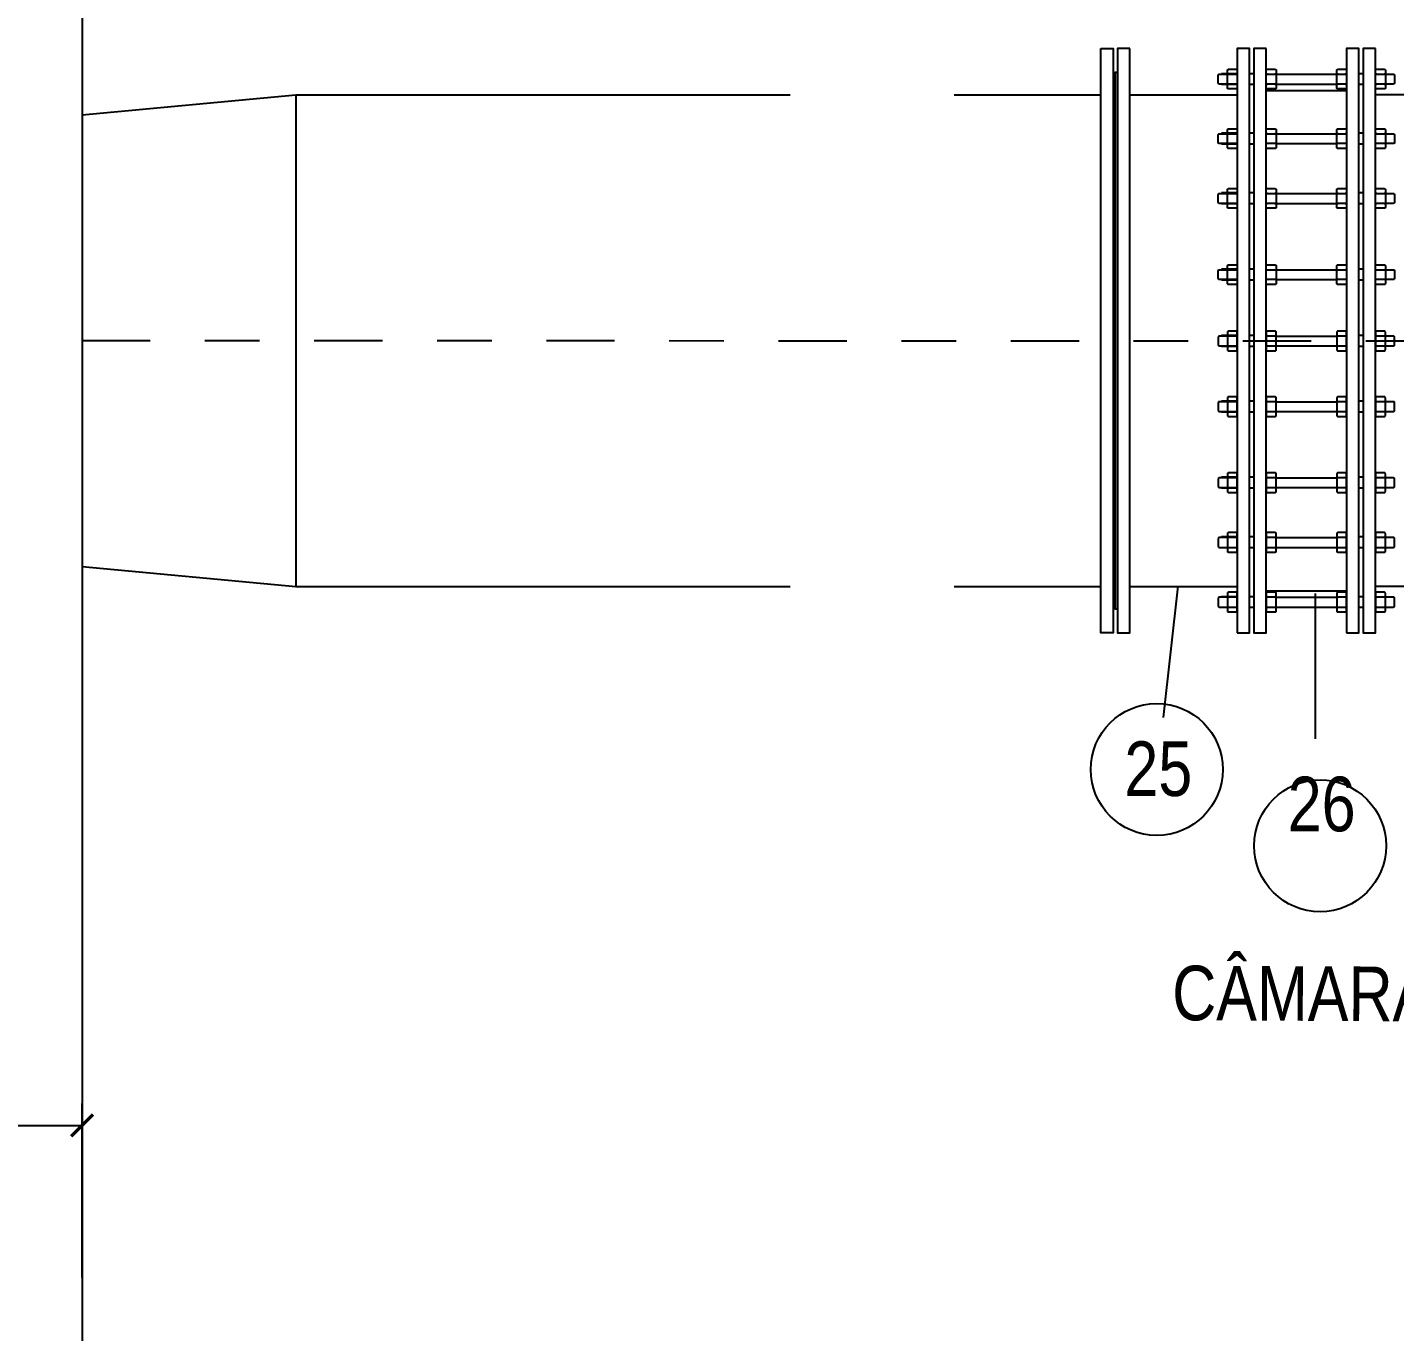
# Model space of a CAD drawing. Header units: feet. Extents: x 0 to 285190, y 0 to 9111369.
# Drawn here: x 285167.565 to 285170.068, y 9111344.923 to 9111347.311 of the extents above; entities that cross this region are included whole.
import ezdxf
from ezdxf import colors
from ezdxf.entities.mleader import LeaderData, LeaderLine
from ezdxf.enums import TextEntityAlignment as Align
from ezdxf.math import Vec2, Vec3

# ---------------------------------------------------------------- set-up
doc = ezdxf.new("R2010")
doc.units = ezdxf.units.FT
doc.header["$MEASUREMENT"] = 0
doc.linetypes.add('DASHDOT', pattern=[1, 0.5, -0.25, 0, -0.25])
doc.layers.get('0').update_dxf_attribs({"linetype": 'CONTINUOUS'})
doc.layers.get('DEFPOINTS').update_dxf_attribs({"linetype": 'CONTINUOUS'})
for name, color, linetype in [('H-SA-DIM', 1, 'CONTINUOUS'), ('H-SA-EIXOS', 1, 'DASHDOT'), ('H-SA-ESTRUTURA (CORTE)', 5, 'CONTINUOUS'), ('H-SA-TEXTO', 2, 'CONTINUOUS'), ('INDIC', 2, 'CONTINUOUS'), ('Top View-Ferro Fundido - JGS - K7(Esgoto)', 7, 'CONTINUOUS')]:
    doc.layers.add(name, color=color, linetype=linetype)
doc.styles.add('EGC_Arial_2.0mm', font='arial.ttf', dxfattribs={"width": 0.8, "height": 2})
doc.styles.get("Standard").update_dxf_attribs({"font": 'arial.ttf'})
doc.dimstyles.new('Copy of EGC_2.0mm', dxfattribs={"dimtxt": 0.1, "dimasz": 0.04, "dimexe": 0.04, "dimexo": 0.04, "dimgap": 0.04, "dimtad": 1, "dimzin": 1, "dimdsep": 46, "dimtxsty": 'Standard', "dimblk": 'ARCHTICK', "dimcen": 0, "dimclrd": 1, "dimclre": 1, "dimclrt": 2, "dimazin": 0, "dimtfac": 1, "dimtix": 1, "dimtmove": 1, "dimatfit": 3, "dimldrblk": 'NONE', "dimfxl": 0.002, "dimtolj": 1, "dimtzin": 0, "dimlwd": -1, "dimarcsym": 0})

# ---------------------------------------------------------------- blocks, each defined once
blk = doc.blocks.new('_ArchTick')
at = {"color": 0, "linetype": 'ByBlock', "const_width": 0.15}
blk.add_lwpolyline([(-0.5, -0.5), (0.5, 0.5)], dxfattribs=at)
blk = doc.blocks.new('*D1274')
at = {"layer": 'DEFPOINTS', "color": 0, "transparency": 16777216}
for p in [(285167.6651, 9111345.3005), (285166.9614, 9111345.0871, 479.4766), (285167.6651, 9111344.9823, 479.4766)]:
    blk.add_point(p, dxfattribs=at)
at = {"layer": 'H-SA-DIM', "color": 1, "lineweight": -2, "transparency": 16777216}
for p, q in [((285166.9614, 9111345.1271), (285166.9614, 9111345.3405)), ((285167.6651, 9111345.0223), (285167.6651, 9111345.3405))]:
    blk.add_line(p, q, dxfattribs=at)
at = {"layer": 'H-SA-DIM', "color": 1, "transparency": 16777216}
blk.add_line((285166.9614, 9111345.3005), (285167.6651, 9111345.3005), dxfattribs=at)
at = {"layer": 'H-SA-DIM', "color": 1, "transparency": 16777216, "xscale": 0.04, "yscale": 0.04, "zscale": 0.04, "rotation": 180}
blk.add_blockref('_ArchTick', (285166.9614, 9111345.3005), dxfattribs=at)
at = {"layer": 'H-SA-DIM', "color": 1, "transparency": 16777216, "xscale": 0.04, "yscale": 0.04, "zscale": 0.04}
blk.add_blockref('_ArchTick', (285167.6651, 9111345.3005), dxfattribs=at)
at = {"layer": 'H-SA-DIM', "color": 2, "transparency": 16777216, "insert": (285167.3132, 9111345.3916), "char_height": 0.1, "attachment_point": 5}
blk.add_mtext('\\A1;0.70', dxfattribs=at)
blk = doc.blocks.new('_None')

msp = doc.modelspace()

# ---------------------------------------------------------------- linework, layer by layer
at = {"layer": 'H-SA-EIXOS', "ltscale": 0.25, "elevation": 479.4766}
msp.add_lwpolyline([(285167.6651, 9111346.737), (285171.8215, 9111346.7369)], dxfattribs=at)
at = {"layer": 'H-SA-ESTRUTURA (CORTE)', "elevation": 479.4766}
msp.add_lwpolyline([(285157.6916, 9111354.4871), (285167.6651, 9111354.4871), (285167.6651, 9111344.3871), (285157.6916, 9111344.3871), (285157.6916, 9111354.4871)], dxfattribs=at)
at = {"layer": 'INDIC', "color": 1, "linetype": 'Continuous'}
for p, q in [((285169.6447, 9111346.0471, 479.4766), (285169.6717, 9111346.2877, 479.4766)), ((285169.9229, 9111346.0079, 479.4766), (285169.9233, 9111346.2741, 479.4766))]:
    msp.add_line(p, q, dxfattribs=at)
for centre in [(285169.6324, 9111345.9521, 479.4766), (285169.9314, 9111345.8124, 479.4766)]:
    msp.add_circle(centre, 0.1207, dxfattribs=at)
at = {"layer": 'Top View-Ferro Fundido - JGS - K7(Esgoto)', "color": 1, "linetype": 'ByBlock', "lineweight": -2}
for p, q in [((285169.2614, 9111347.1871, 479.4766), (285169.5299, 9111347.1871, 479.4766)), ((285169.5829, 9111347.1871, 479.4766), (285169.7799, 9111347.1871, 479.4766)), ((285170.2299, 9111347.1871, 479.4766), (285170.0329, 9111347.1871, 479.4766)), ((285169.7799, 9111347.1166, 479.4766), (285169.7509, 9111347.1166, 479.4766)), ((285169.7637, 9111347.1156, 479.4766), (285169.7781, 9111347.1156, 479.4766)), ((285169.8104, 9111347.1166, 479.4766), (285169.8024, 9111347.1166, 479.4766)), ((285169.8347, 9111347.1156, 479.4766), (285169.8491, 9111347.1156, 479.4766)), ((285169.8509, 9111347.1156, 479.4766), (285169.9619, 9111347.1156, 479.4766)), ((285169.9637, 9111347.1156, 479.4766), (285169.9781, 9111347.1156, 479.4766)), ((285170.0104, 9111347.1166, 479.4766), (285170.0024, 9111347.1166, 479.4766)), ((285170.0347, 9111347.1156, 479.4766), (285170.0491, 9111347.1156, 479.4766)), ((285169.7799, 9111347.0966, 479.4766), (285169.7509, 9111347.0966, 479.4766)), ((285169.7781, 9111347.0976, 479.4766), (285169.7637, 9111347.0976, 479.4766)), ((285169.8104, 9111347.0966, 479.4766), (285169.8024, 9111347.0966, 479.4766)), ((285169.8491, 9111347.0976, 479.4766), (285169.8347, 9111347.0976, 479.4766)), ((285169.8509, 9111347.0976, 479.4766), (285169.9619, 9111347.0976, 479.4766)), ((285169.9781, 9111347.0976, 479.4766), (285169.9637, 9111347.0976, 479.4766)), ((285170.0104, 9111347.0966, 479.4766), (285170.0024, 9111347.0966, 479.4766)), ((285170.0491, 9111347.0976, 479.4766), (285170.0347, 9111347.0976, 479.4766)), ((285169.7799, 9111347.0073, 479.4766), (285169.7509, 9111347.0073, 479.4766)), ((285169.8104, 9111347.0073, 479.4766), (285169.8024, 9111347.0073, 479.4766)), ((285170.0104, 9111347.0073, 479.4766), (285170.0024, 9111347.0073, 479.4766)), ((285169.7799, 9111346.9873, 479.4766), (285169.7509, 9111346.9873, 479.4766)), ((285169.7637, 9111347.0063, 479.4766), (285169.7781, 9111347.0063, 479.4766)), ((285169.7781, 9111346.9883, 479.4766), (285169.7637, 9111346.9883, 479.4766)), ((285169.8104, 9111346.9873, 479.4766), (285169.8024, 9111346.9873, 479.4766)), ((285169.8347, 9111347.0063, 479.4766), (285169.8491, 9111347.0063, 479.4766)), ((285169.8491, 9111346.9883, 479.4766), (285169.8347, 9111346.9883, 479.4766)), ((285169.8509, 9111347.0063, 479.4766), (285169.9619, 9111347.0063, 479.4766)), ((285169.8509, 9111346.9883, 479.4766), (285169.9619, 9111346.9883, 479.4766)), ((285169.9637, 9111347.0063, 479.4766), (285169.9781, 9111347.0063, 479.4766)), ((285169.9781, 9111346.9883, 479.4766), (285169.9637, 9111346.9883, 479.4766)), ((285170.0104, 9111346.9873, 479.4766), (285170.0024, 9111346.9873, 479.4766)), ((285170.0347, 9111347.0063, 479.4766), (285170.0491, 9111347.0063, 479.4766)), ((285170.0491, 9111346.9883, 479.4766), (285170.0347, 9111346.9883, 479.4766)), ((285169.7799, 9111346.8679, 479.4766), (285169.7509, 9111346.8679, 479.4766)), ((285169.7637, 9111346.8669, 479.4766), (285169.7781, 9111346.8669, 479.4766)), ((285169.8104, 9111346.8679, 479.4766), (285169.8024, 9111346.8679, 479.4766)), ((285169.8347, 9111346.8669, 479.4766), (285169.8491, 9111346.8669, 479.4766)), ((285169.8509, 9111346.8669, 479.4766), (285169.9619, 9111346.8669, 479.4766)), ((285169.9637, 9111346.8669, 479.4766), (285169.9781, 9111346.8669, 479.4766)), ((285170.0104, 9111346.8679, 479.4766), (285170.0024, 9111346.8679, 479.4766)), ((285170.0347, 9111346.8669, 479.4766), (285170.0491, 9111346.8669, 479.4766)), ((285169.7799, 9111346.8479, 479.4766), (285169.7509, 9111346.8479, 479.4766)), ((285169.7781, 9111346.8489, 479.4766), (285169.7637, 9111346.8489, 479.4766)), ((285169.8104, 9111346.8479, 479.4766), (285169.8024, 9111346.8479, 479.4766)), ((285169.8491, 9111346.8489, 479.4766), (285169.8347, 9111346.8489, 479.4766)), ((285169.8509, 9111346.8489, 479.4766), (285169.9619, 9111346.8489, 479.4766)), ((285169.9781, 9111346.8489, 479.4766), (285169.9637, 9111346.8489, 479.4766)), ((285170.0104, 9111346.8479, 479.4766), (285170.0024, 9111346.8479, 479.4766)), ((285170.0491, 9111346.8489, 479.4766), (285170.0347, 9111346.8489, 479.4766)), ((285169.7799, 9111346.7463, 479.4766), (285169.7509, 9111346.7463, 479.4766)), ((285169.7781, 9111346.7453, 479.4766), (285169.7637, 9111346.7453, 479.4766)), ((285169.8104, 9111346.7463, 479.4766), (285169.8024, 9111346.7463, 479.4766)), ((285169.8491, 9111346.7453, 479.4766), (285169.8347, 9111346.7453, 479.4766)), ((285169.8509, 9111346.7453, 479.4766), (285169.9619, 9111346.7453, 479.4766)), ((285169.9781, 9111346.7453, 479.4766), (285169.9637, 9111346.7453, 479.4766)), ((285170.0104, 9111346.7463, 479.4766), (285170.0024, 9111346.7463, 479.4766)), ((285170.0491, 9111346.7453, 479.4766), (285170.0347, 9111346.7453, 479.4766)), ((285169.7799, 9111346.7263, 479.4766), (285169.7509, 9111346.7263, 479.4766)), ((285169.7637, 9111346.7273, 479.4766), (285169.7781, 9111346.7273, 479.4766)), ((285169.8104, 9111346.7263, 479.4766), (285169.8024, 9111346.7263, 479.4766)), ((285169.8347, 9111346.7273, 479.4766), (285169.8491, 9111346.7273, 479.4766)), ((285169.8509, 9111346.7273, 479.4766), (285169.9619, 9111346.7273, 479.4766)), ((285169.9637, 9111346.7273, 479.4766), (285169.9781, 9111346.7273, 479.4766)), ((285170.0104, 9111346.7263, 479.4766), (285170.0024, 9111346.7263, 479.4766)), ((285170.0347, 9111346.7273, 479.4766), (285170.0491, 9111346.7273, 479.4766)), ((285169.7799, 9111346.6263, 479.4766), (285169.7509, 9111346.6263, 479.4766)), ((285169.7799, 9111346.6063, 479.4766), (285169.7509, 9111346.6063, 479.4766)), ((285169.7781, 9111346.6253, 479.4766), (285169.7637, 9111346.6253, 479.4766)), ((285169.7637, 9111346.6073, 479.4766), (285169.7781, 9111346.6073, 479.4766)), ((285169.8104, 9111346.6263, 479.4766), (285169.8024, 9111346.6263, 479.4766)), ((285169.8104, 9111346.6063, 479.4766), (285169.8024, 9111346.6063, 479.4766)), ((285169.8491, 9111346.6253, 479.4766), (285169.8347, 9111346.6253, 479.4766)), ((285169.8347, 9111346.6073, 479.4766), (285169.8491, 9111346.6073, 479.4766)), ((285169.8509, 9111346.6253, 479.4766), (285169.9619, 9111346.6253, 479.4766)), ((285169.8509, 9111346.6073, 479.4766), (285169.9619, 9111346.6073, 479.4766)), ((285169.9781, 9111346.6253, 479.4766), (285169.9637, 9111346.6253, 479.4766)), ((285169.9637, 9111346.6073, 479.4766), (285169.9781, 9111346.6073, 479.4766)), ((285170.0104, 9111346.6263, 479.4766), (285170.0024, 9111346.6263, 479.4766)), ((285170.0104, 9111346.6063, 479.4766), (285170.0024, 9111346.6063, 479.4766)), ((285170.0491, 9111346.6253, 479.4766), (285170.0347, 9111346.6253, 479.4766)), ((285170.0347, 9111346.6073, 479.4766), (285170.0491, 9111346.6073, 479.4766)), ((285169.7799, 9111346.487, 479.4766), (285169.7509, 9111346.487, 479.4766)), ((285169.7781, 9111346.486, 479.4766), (285169.7637, 9111346.486, 479.4766)), ((285169.8104, 9111346.487, 479.4766), (285169.8024, 9111346.487, 479.4766)), ((285169.8491, 9111346.486, 479.4766), (285169.8347, 9111346.486, 479.4766)), ((285169.8509, 9111346.486, 479.4766), (285169.9619, 9111346.486, 479.4766)), ((285169.9781, 9111346.486, 479.4766), (285169.9637, 9111346.486, 479.4766)), ((285170.0104, 9111346.487, 479.4766), (285170.0024, 9111346.487, 479.4766)), ((285170.0491, 9111346.486, 479.4766), (285170.0347, 9111346.486, 479.4766)), ((285169.7799, 9111346.467, 479.4766), (285169.7509, 9111346.467, 479.4766)), ((285169.7637, 9111346.468, 479.4766), (285169.7781, 9111346.468, 479.4766)), ((285169.8104, 9111346.467, 479.4766), (285169.8024, 9111346.467, 479.4766)), ((285169.8347, 9111346.468, 479.4766), (285169.8491, 9111346.468, 479.4766)), ((285169.8509, 9111346.468, 479.4766), (285169.9619, 9111346.468, 479.4766)), ((285169.9637, 9111346.468, 479.4766), (285169.9781, 9111346.468, 479.4766)), ((285170.0104, 9111346.467, 479.4766), (285170.0024, 9111346.467, 479.4766)), ((285170.0347, 9111346.468, 479.4766), (285170.0491, 9111346.468, 479.4766)), ((285169.7799, 9111346.3776, 479.4766), (285169.7509, 9111346.3776, 479.4766)), ((285169.7799, 9111346.3576, 479.4766), (285169.7509, 9111346.3576, 479.4766)), ((285169.7781, 9111346.3766, 479.4766), (285169.7637, 9111346.3766, 479.4766)), ((285169.7637, 9111346.3586, 479.4766), (285169.7781, 9111346.3586, 479.4766)), ((285169.8104, 9111346.3776, 479.4766), (285169.8024, 9111346.3776, 479.4766)), ((285169.8104, 9111346.3576, 479.4766), (285169.8024, 9111346.3576, 479.4766)), ((285169.8491, 9111346.3766, 479.4766), (285169.8347, 9111346.3766, 479.4766)), ((285169.8347, 9111346.3586, 479.4766), (285169.8491, 9111346.3586, 479.4766)), ((285169.8509, 9111346.3766, 479.4766), (285169.9619, 9111346.3766, 479.4766)), ((285169.8509, 9111346.3586, 479.4766), (285169.9619, 9111346.3586, 479.4766)), ((285169.9781, 9111346.3766, 479.4766), (285169.9637, 9111346.3766, 479.4766)), ((285169.9637, 9111346.3586, 479.4766), (285169.9781, 9111346.3586, 479.4766)), ((285170.0104, 9111346.3776, 479.4766), (285170.0024, 9111346.3776, 479.4766)), ((285170.0104, 9111346.3576, 479.4766), (285170.0024, 9111346.3576, 479.4766)), ((285170.0491, 9111346.3766, 479.4766), (285170.0347, 9111346.3766, 479.4766)), ((285170.0347, 9111346.3586, 479.4766), (285170.0491, 9111346.3586, 479.4766)), ((285169.2614, 9111346.2871, 479.4766), (285169.5299, 9111346.2871, 479.4766)), ((285169.5829, 9111346.2871, 479.4766), (285169.7799, 9111346.2871, 479.4766)), ((285170.2299, 9111346.2871, 479.4766), (285170.0329, 9111346.2871, 479.4766)), ((285169.7799, 9111346.2683, 479.4766), (285169.7509, 9111346.2683, 479.4766)), ((285169.7781, 9111346.2673, 479.4766), (285169.7637, 9111346.2673, 479.4766)), ((285169.8104, 9111346.2683, 479.4766), (285169.8024, 9111346.2683, 479.4766)), ((285169.8329, 9111346.2789, 479.4766), (285169.9799, 9111346.2789, 479.4766)), ((285169.8491, 9111346.2673, 479.4766), (285169.8347, 9111346.2673, 479.4766)), ((285169.8509, 9111346.2673, 479.4766), (285169.9619, 9111346.2673, 479.4766)), ((285169.9781, 9111346.2673, 479.4766), (285169.9637, 9111346.2673, 479.4766)), ((285170.0104, 9111346.2683, 479.4766), (285170.0024, 9111346.2683, 479.4766)), ((285170.0491, 9111346.2673, 479.4766), (285170.0347, 9111346.2673, 479.4766)), ((285169.7799, 9111346.2483, 479.4766), (285169.7509, 9111346.2483, 479.4766)), ((285169.7637, 9111346.2493, 479.4766), (285169.7781, 9111346.2493, 479.4766)), ((285169.8104, 9111346.2483, 479.4766), (285169.8024, 9111346.2483, 479.4766)), ((285169.8347, 9111346.2493, 479.4766), (285169.8491, 9111346.2493, 479.4766)), ((285169.8509, 9111346.2493, 479.4766), (285169.9619, 9111346.2493, 479.4766)), ((285169.9637, 9111346.2493, 479.4766), (285169.9781, 9111346.2493, 479.4766)), ((285170.0104, 9111346.2483, 479.4766), (285170.0024, 9111346.2483, 479.4766)), ((285170.0347, 9111346.2493, 479.4766), (285170.0491, 9111346.2493, 479.4766))]:
    msp.add_line(p, q, dxfattribs=at)
at = {"layer": 'Top View-Ferro Fundido - JGS - K7(Esgoto)', "color": 1, "linetype": 'ByBlock', "lineweight": -2, "elevation": 479.4766}
for points in [[(285169.5299, 9111347.2721), (285169.5524, 9111347.2721), (285169.5524, 9111346.2021), (285169.5299, 9111346.2021)], [(285169.5829, 9111347.2721), (285169.5604, 9111347.2721), (285169.5604, 9111346.2021), (285169.5829, 9111346.2021)], [(285169.7799, 9111346.2021), (285169.8024, 9111346.2021), (285169.8024, 9111347.2721), (285169.7799, 9111347.2721)], [(285169.8329, 9111347.2721), (285169.8104, 9111347.2721), (285169.8104, 9111346.2021), (285169.8329, 9111346.2021)], [(285169.9799, 9111346.2021), (285170.0024, 9111346.2021), (285170.0024, 9111347.2721), (285169.9799, 9111347.2721)], [(285170.0329, 9111347.2721), (285170.0104, 9111347.2721), (285170.0104, 9111346.2021), (285170.0329, 9111346.2021)]]:
    msp.add_lwpolyline(points, close=True, dxfattribs=at)
for points in [[(285169.5524, 9111347.2281), (285169.5564, 9111347.2281), (285169.5564, 9111346.2461), (285169.5524, 9111346.2461)], [(285169.5604, 9111347.2281), (285169.5564, 9111347.2281), (285169.5564, 9111346.2461), (285169.5604, 9111346.2461)], [(285169.7619, 9111347.1147), (285169.7637, 9111347.1156), (285169.7619, 9111347.1165)], [(285169.7799, 9111347.1165), (285169.7781, 9111347.1156), (285169.7799, 9111347.1147)], [(285169.8329, 9111347.1147), (285169.8347, 9111347.1156), (285169.8329, 9111347.1165)], [(285169.8509, 9111347.1165), (285169.8491, 9111347.1156), (285169.8509, 9111347.1147)], [(285169.9619, 9111347.1147), (285169.9637, 9111347.1156), (285169.9619, 9111347.1165)], [(285169.9799, 9111347.1165), (285169.9781, 9111347.1156), (285169.9799, 9111347.1147)], [(285170.0329, 9111347.1147), (285170.0347, 9111347.1156), (285170.0329, 9111347.1165)], [(285170.0509, 9111347.1165), (285170.0491, 9111347.1156), (285170.0509, 9111347.1147)], [(285169.7619, 9111347.0967), (285169.7637, 9111347.0976), (285169.7619, 9111347.0985)], [(285169.7799, 9111347.0985), (285169.7781, 9111347.0976), (285169.7799, 9111347.0967)], [(285169.8329, 9111347.0967), (285169.8347, 9111347.0976), (285169.8329, 9111347.0985)], [(285169.8509, 9111347.0985), (285169.8491, 9111347.0976), (285169.8509, 9111347.0967)], [(285169.9619, 9111347.0967), (285169.9637, 9111347.0976), (285169.9619, 9111347.0985)], [(285169.9799, 9111347.0985), (285169.9781, 9111347.0976), (285169.9799, 9111347.0967)], [(285170.0329, 9111347.0967), (285170.0347, 9111347.0976), (285170.0329, 9111347.0985)], [(285170.0509, 9111347.0985), (285170.0491, 9111347.0976), (285170.0509, 9111347.0967)], [(285169.7619, 9111347.0054), (285169.7637, 9111347.0063), (285169.7619, 9111347.0072)], [(285169.7799, 9111347.0072), (285169.7781, 9111347.0063), (285169.7799, 9111347.0054)], [(285169.8329, 9111347.0054), (285169.8347, 9111347.0063), (285169.8329, 9111347.0072)], [(285169.8509, 9111347.0072), (285169.8491, 9111347.0063), (285169.8509, 9111347.0054)], [(285169.9619, 9111347.0054), (285169.9637, 9111347.0063), (285169.9619, 9111347.0072)], [(285169.9799, 9111347.0072), (285169.9781, 9111347.0063), (285169.9799, 9111347.0054)], [(285170.0329, 9111347.0054), (285170.0347, 9111347.0063), (285170.0329, 9111347.0072)], [(285170.0509, 9111347.0072), (285170.0491, 9111347.0063), (285170.0509, 9111347.0054)], [(285169.7619, 9111346.9874), (285169.7637, 9111346.9883), (285169.7619, 9111346.9892)], [(285169.7799, 9111346.9892), (285169.7781, 9111346.9883), (285169.7799, 9111346.9874)], [(285169.8329, 9111346.9874), (285169.8347, 9111346.9883), (285169.8329, 9111346.9892)], [(285169.8509, 9111346.9892), (285169.8491, 9111346.9883), (285169.8509, 9111346.9874)], [(285169.9619, 9111346.9874), (285169.9637, 9111346.9883), (285169.9619, 9111346.9892)], [(285169.9799, 9111346.9892), (285169.9781, 9111346.9883), (285169.9799, 9111346.9874)], [(285170.0329, 9111346.9874), (285170.0347, 9111346.9883), (285170.0329, 9111346.9892)], [(285170.0509, 9111346.9892), (285170.0491, 9111346.9883), (285170.0509, 9111346.9874)], [(285169.7619, 9111346.866), (285169.7637, 9111346.8669), (285169.7619, 9111346.8678)], [(285169.7799, 9111346.8678), (285169.7781, 9111346.8669), (285169.7799, 9111346.866)], [(285169.8329, 9111346.866), (285169.8347, 9111346.8669), (285169.8329, 9111346.8678)], [(285169.8509, 9111346.8678), (285169.8491, 9111346.8669), (285169.8509, 9111346.866)], [(285169.9619, 9111346.866), (285169.9637, 9111346.8669), (285169.9619, 9111346.8678)], [(285169.9799, 9111346.8678), (285169.9781, 9111346.8669), (285169.9799, 9111346.866)], [(285170.0329, 9111346.866), (285170.0347, 9111346.8669), (285170.0329, 9111346.8678)], [(285170.0509, 9111346.8678), (285170.0491, 9111346.8669), (285170.0509, 9111346.866)], [(285169.7619, 9111346.848), (285169.7637, 9111346.8489), (285169.7619, 9111346.8498)], [(285169.7799, 9111346.8498), (285169.7781, 9111346.8489), (285169.7799, 9111346.848)], [(285169.8329, 9111346.848), (285169.8347, 9111346.8489), (285169.8329, 9111346.8498)], [(285169.8509, 9111346.8498), (285169.8491, 9111346.8489), (285169.8509, 9111346.848)], [(285169.9619, 9111346.848), (285169.9637, 9111346.8489), (285169.9619, 9111346.8498)], [(285169.9799, 9111346.8498), (285169.9781, 9111346.8489), (285169.9799, 9111346.848)], [(285170.0329, 9111346.848), (285170.0347, 9111346.8489), (285170.0329, 9111346.8498)], [(285170.0509, 9111346.8498), (285170.0491, 9111346.8489), (285170.0509, 9111346.848)], [(285169.7619, 9111346.7462), (285169.7637, 9111346.7453), (285169.7619, 9111346.7444)], [(285169.7799, 9111346.7444), (285169.7781, 9111346.7453), (285169.7799, 9111346.7462)], [(285169.8329, 9111346.7462), (285169.8347, 9111346.7453), (285169.8329, 9111346.7444)], [(285169.8509, 9111346.7444), (285169.8491, 9111346.7453), (285169.8509, 9111346.7462)], [(285169.9619, 9111346.7462), (285169.9637, 9111346.7453), (285169.9619, 9111346.7444)], [(285169.9799, 9111346.7444), (285169.9781, 9111346.7453), (285169.9799, 9111346.7462)], [(285170.0329, 9111346.7462), (285170.0347, 9111346.7453), (285170.0329, 9111346.7444)], [(285170.0509, 9111346.7444), (285170.0491, 9111346.7453), (285170.0509, 9111346.7462)], [(285169.7619, 9111346.7282), (285169.7637, 9111346.7273), (285169.7619, 9111346.7264)], [(285169.7799, 9111346.7264), (285169.7781, 9111346.7273), (285169.7799, 9111346.7282)], [(285169.8329, 9111346.7282), (285169.8347, 9111346.7273), (285169.8329, 9111346.7264)], [(285169.8509, 9111346.7264), (285169.8491, 9111346.7273), (285169.8509, 9111346.7282)], [(285169.9619, 9111346.7282), (285169.9637, 9111346.7273), (285169.9619, 9111346.7264)], [(285169.9799, 9111346.7264), (285169.9781, 9111346.7273), (285169.9799, 9111346.7282)], [(285170.0329, 9111346.7282), (285170.0347, 9111346.7273), (285170.0329, 9111346.7264)], [(285170.0509, 9111346.7264), (285170.0491, 9111346.7273), (285170.0509, 9111346.7282)], [(285169.7619, 9111346.6262), (285169.7637, 9111346.6253), (285169.7619, 9111346.6244)], [(285169.7619, 9111346.6082), (285169.7637, 9111346.6073), (285169.7619, 9111346.6064)], [(285169.7799, 9111346.6244), (285169.7781, 9111346.6253), (285169.7799, 9111346.6262)], [(285169.7799, 9111346.6064), (285169.7781, 9111346.6073), (285169.7799, 9111346.6082)], [(285169.8329, 9111346.6262), (285169.8347, 9111346.6253), (285169.8329, 9111346.6244)], [(285169.8329, 9111346.6082), (285169.8347, 9111346.6073), (285169.8329, 9111346.6064)], [(285169.8509, 9111346.6244), (285169.8491, 9111346.6253), (285169.8509, 9111346.6262)], [(285169.8509, 9111346.6064), (285169.8491, 9111346.6073), (285169.8509, 9111346.6082)], [(285169.9619, 9111346.6262), (285169.9637, 9111346.6253), (285169.9619, 9111346.6244)], [(285169.9619, 9111346.6082), (285169.9637, 9111346.6073), (285169.9619, 9111346.6064)], [(285169.9799, 9111346.6244), (285169.9781, 9111346.6253), (285169.9799, 9111346.6262)], [(285169.9799, 9111346.6064), (285169.9781, 9111346.6073), (285169.9799, 9111346.6082)], [(285170.0329, 9111346.6262), (285170.0347, 9111346.6253), (285170.0329, 9111346.6244)], [(285170.0329, 9111346.6082), (285170.0347, 9111346.6073), (285170.0329, 9111346.6064)], [(285170.0509, 9111346.6244), (285170.0491, 9111346.6253), (285170.0509, 9111346.6262)], [(285170.0509, 9111346.6064), (285170.0491, 9111346.6073), (285170.0509, 9111346.6082)], [(285169.7619, 9111346.4869), (285169.7637, 9111346.486), (285169.7619, 9111346.4851)], [(285169.7799, 9111346.4851), (285169.7781, 9111346.486), (285169.7799, 9111346.4869)], [(285169.8329, 9111346.4869), (285169.8347, 9111346.486), (285169.8329, 9111346.4851)], [(285169.8509, 9111346.4851), (285169.8491, 9111346.486), (285169.8509, 9111346.4869)], [(285169.9619, 9111346.4869), (285169.9637, 9111346.486), (285169.9619, 9111346.4851)], [(285169.9799, 9111346.4851), (285169.9781, 9111346.486), (285169.9799, 9111346.4869)], [(285170.0329, 9111346.4869), (285170.0347, 9111346.486), (285170.0329, 9111346.4851)], [(285170.0509, 9111346.4851), (285170.0491, 9111346.486), (285170.0509, 9111346.4869)], [(285169.7619, 9111346.4689), (285169.7637, 9111346.468), (285169.7619, 9111346.4671)], [(285169.7799, 9111346.4671), (285169.7781, 9111346.468), (285169.7799, 9111346.4689)], [(285169.8329, 9111346.4689), (285169.8347, 9111346.468), (285169.8329, 9111346.4671)], [(285169.8509, 9111346.4671), (285169.8491, 9111346.468), (285169.8509, 9111346.4689)], [(285169.9619, 9111346.4689), (285169.9637, 9111346.468), (285169.9619, 9111346.4671)], [(285169.9799, 9111346.4671), (285169.9781, 9111346.468), (285169.9799, 9111346.4689)], [(285170.0329, 9111346.4689), (285170.0347, 9111346.468), (285170.0329, 9111346.4671)], [(285170.0509, 9111346.4671), (285170.0491, 9111346.468), (285170.0509, 9111346.4689)], [(285169.7619, 9111346.3775), (285169.7637, 9111346.3766), (285169.7619, 9111346.3757)], [(285169.7619, 9111346.3595), (285169.7637, 9111346.3586), (285169.7619, 9111346.3577)], [(285169.7799, 9111346.3757), (285169.7781, 9111346.3766), (285169.7799, 9111346.3775)], [(285169.7799, 9111346.3577), (285169.7781, 9111346.3586), (285169.7799, 9111346.3595)], [(285169.8329, 9111346.3775), (285169.8347, 9111346.3766), (285169.8329, 9111346.3757)], [(285169.8329, 9111346.3595), (285169.8347, 9111346.3586), (285169.8329, 9111346.3577)], [(285169.8509, 9111346.3757), (285169.8491, 9111346.3766), (285169.8509, 9111346.3775)], [(285169.8509, 9111346.3577), (285169.8491, 9111346.3586), (285169.8509, 9111346.3595)], [(285169.9619, 9111346.3775), (285169.9637, 9111346.3766), (285169.9619, 9111346.3757)], [(285169.9619, 9111346.3595), (285169.9637, 9111346.3586), (285169.9619, 9111346.3577)], [(285169.9799, 9111346.3757), (285169.9781, 9111346.3766), (285169.9799, 9111346.3775)], [(285169.9799, 9111346.3577), (285169.9781, 9111346.3586), (285169.9799, 9111346.3595)], [(285170.0329, 9111346.3775), (285170.0347, 9111346.3766), (285170.0329, 9111346.3757)], [(285170.0329, 9111346.3595), (285170.0347, 9111346.3586), (285170.0329, 9111346.3577)], [(285170.0509, 9111346.3757), (285170.0491, 9111346.3766), (285170.0509, 9111346.3775)], [(285170.0509, 9111346.3577), (285170.0491, 9111346.3586), (285170.0509, 9111346.3595)], [(285169.7619, 9111346.2682), (285169.7637, 9111346.2673), (285169.7619, 9111346.2664)], [(285169.7799, 9111346.2664), (285169.7781, 9111346.2673), (285169.7799, 9111346.2682)], [(285169.8329, 9111346.2682), (285169.8347, 9111346.2673), (285169.8329, 9111346.2664)], [(285169.8509, 9111346.2664), (285169.8491, 9111346.2673), (285169.8509, 9111346.2682)], [(285169.9619, 9111346.2682), (285169.9637, 9111346.2673), (285169.9619, 9111346.2664)], [(285169.9799, 9111346.2664), (285169.9781, 9111346.2673), (285169.9799, 9111346.2682)], [(285170.0329, 9111346.2682), (285170.0347, 9111346.2673), (285170.0329, 9111346.2664)], [(285170.0509, 9111346.2664), (285170.0491, 9111346.2673), (285170.0509, 9111346.2682)], [(285169.7619, 9111346.2502), (285169.7637, 9111346.2493), (285169.7619, 9111346.2484)], [(285169.7799, 9111346.2484), (285169.7781, 9111346.2493), (285169.7799, 9111346.2502)], [(285169.8329, 9111346.2502), (285169.8347, 9111346.2493), (285169.8329, 9111346.2484)], [(285169.8509, 9111346.2484), (285169.8491, 9111346.2493), (285169.8509, 9111346.2502)], [(285169.9619, 9111346.2502), (285169.9637, 9111346.2493), (285169.9619, 9111346.2484)], [(285169.9799, 9111346.2484), (285169.9781, 9111346.2493), (285169.9799, 9111346.2502)], [(285170.0329, 9111346.2502), (285170.0347, 9111346.2493), (285170.0329, 9111346.2484)], [(285170.0509, 9111346.2484), (285170.0491, 9111346.2493), (285170.0509, 9111346.2502)]]:
    msp.add_lwpolyline(points, dxfattribs=at)
for points in [[(285169.7619, 9111347.0976), (285169.7469, 9111347.0976, -0.414214), (285169.7451, 9111347.0994), (285169.7451, 9111347.1138, -0.414214), (285169.7469, 9111347.1156), (285169.7619, 9111347.1156)], [(285170.0509, 9111347.1156), (285170.0658, 9111347.1156, -0.414214), (285170.0676, 9111347.1138), (285170.0676, 9111347.0994, -0.414214), (285170.0658, 9111347.0976), (285170.0509, 9111347.0976)], [(285169.7619, 9111346.9883), (285169.7469, 9111346.9883, -0.414214), (285169.7451, 9111346.9901), (285169.7451, 9111347.0045, -0.414214), (285169.7469, 9111347.0063), (285169.7619, 9111347.0063)], [(285170.0509, 9111347.0063), (285170.0658, 9111347.0063, -0.414214), (285170.0676, 9111347.0045), (285170.0676, 9111346.9901, -0.414214), (285170.0658, 9111346.9883), (285170.0509, 9111346.9883)], [(285169.7619, 9111346.8489), (285169.7469, 9111346.8489, -0.414214), (285169.7451, 9111346.8507), (285169.7451, 9111346.8651, -0.414214), (285169.7469, 9111346.8669), (285169.7619, 9111346.8669)], [(285170.0509, 9111346.8669), (285170.0658, 9111346.8669, -0.414214), (285170.0676, 9111346.8651), (285170.0676, 9111346.8507, -0.414214), (285170.0658, 9111346.8489), (285170.0509, 9111346.8489)], [(285169.7619, 9111346.7453), (285169.7469, 9111346.7453, 0.414214), (285169.7451, 9111346.7435), (285169.7451, 9111346.7291, 0.414214), (285169.7469, 9111346.7273), (285169.7619, 9111346.7273)], [(285170.0509, 9111346.7273), (285170.0658, 9111346.7273, 0.414214), (285170.0676, 9111346.7291), (285170.0676, 9111346.7435, 0.414214), (285170.0658, 9111346.7453), (285170.0509, 9111346.7453)], [(285169.7619, 9111346.6253), (285169.7469, 9111346.6253, 0.414214), (285169.7451, 9111346.6235), (285169.7451, 9111346.6091, 0.414214), (285169.7469, 9111346.6073), (285169.7619, 9111346.6073)], [(285170.0509, 9111346.6073), (285170.0658, 9111346.6073, 0.414214), (285170.0676, 9111346.6091), (285170.0676, 9111346.6235, 0.414214), (285170.0658, 9111346.6253), (285170.0509, 9111346.6253)], [(285169.7619, 9111346.486), (285169.7469, 9111346.486, 0.414214), (285169.7451, 9111346.4842), (285169.7451, 9111346.4698, 0.414214), (285169.7469, 9111346.468), (285169.7619, 9111346.468)], [(285170.0509, 9111346.468), (285170.0658, 9111346.468, 0.414214), (285170.0676, 9111346.4698), (285170.0676, 9111346.4842, 0.414214), (285170.0658, 9111346.486), (285170.0509, 9111346.486)], [(285169.7619, 9111346.3766), (285169.7469, 9111346.3766, 0.414214), (285169.7451, 9111346.3748), (285169.7451, 9111346.3604, 0.414214), (285169.7469, 9111346.3586), (285169.7619, 9111346.3586)], [(285170.0509, 9111346.3586), (285170.0658, 9111346.3586, 0.414214), (285170.0676, 9111346.3604), (285170.0676, 9111346.3748, 0.414214), (285170.0658, 9111346.3766), (285170.0509, 9111346.3766)], [(285169.7619, 9111346.2673), (285169.7469, 9111346.2673, 0.414214), (285169.7451, 9111346.2655), (285169.7451, 9111346.2511, 0.414214), (285169.7469, 9111346.2493), (285169.7619, 9111346.2493)], [(285170.0509, 9111346.2493), (285170.0658, 9111346.2493, 0.414214), (285170.0676, 9111346.2511), (285170.0676, 9111346.2655, 0.414214), (285170.0658, 9111346.2673), (285170.0509, 9111346.2673)]]:
    msp.add_lwpolyline(points, format="xyb", dxfattribs=at)
for points in [[(285169.7799, 9111347.0904, -0.414214), (285169.7781, 9111347.0886), (285169.7637, 9111347.0886, -0.414214), (285169.7619, 9111347.0904), (285169.7619, 9111347.1228, -0.414214), (285169.7637, 9111347.1246), (285169.7781, 9111347.1246, -0.414214), (285169.7799, 9111347.1228)], [(285169.8509, 9111347.0904, -0.414214), (285169.8491, 9111347.0886), (285169.8347, 9111347.0886, -0.414214), (285169.8329, 9111347.0904), (285169.8329, 9111347.1228, -0.414214), (285169.8347, 9111347.1246), (285169.8491, 9111347.1246, -0.414214), (285169.8509, 9111347.1228)], [(285169.9799, 9111347.0904, -0.414214), (285169.9781, 9111347.0886), (285169.9637, 9111347.0886, -0.414214), (285169.9619, 9111347.0904), (285169.9619, 9111347.1228, -0.414214), (285169.9637, 9111347.1246), (285169.9781, 9111347.1246, -0.414214), (285169.9799, 9111347.1228)], [(285170.0329, 9111347.1228, -0.414214), (285170.0347, 9111347.1246), (285170.0491, 9111347.1246, -0.414214), (285170.0509, 9111347.1228), (285170.0509, 9111347.0904, -0.414214), (285170.0491, 9111347.0886), (285170.0347, 9111347.0886, -0.414214), (285170.0329, 9111347.0904)], [(285169.7799, 9111346.9811, -0.414214), (285169.7781, 9111346.9793), (285169.7637, 9111346.9793, -0.414214), (285169.7619, 9111346.9811), (285169.7619, 9111347.0135, -0.414214), (285169.7637, 9111347.0153), (285169.7781, 9111347.0153, -0.414214), (285169.7799, 9111347.0135)], [(285169.8509, 9111346.9811, -0.414214), (285169.8491, 9111346.9793), (285169.8347, 9111346.9793, -0.414214), (285169.8329, 9111346.9811), (285169.8329, 9111347.0135, -0.414214), (285169.8347, 9111347.0153), (285169.8491, 9111347.0153, -0.414214), (285169.8509, 9111347.0135)], [(285169.9799, 9111346.9811, -0.414214), (285169.9781, 9111346.9793), (285169.9637, 9111346.9793, -0.414214), (285169.9619, 9111346.9811), (285169.9619, 9111347.0135, -0.414214), (285169.9637, 9111347.0153), (285169.9781, 9111347.0153, -0.414214), (285169.9799, 9111347.0135)], [(285170.0329, 9111347.0135, -0.414214), (285170.0347, 9111347.0153), (285170.0491, 9111347.0153, -0.414214), (285170.0509, 9111347.0135), (285170.0509, 9111346.9811, -0.414214), (285170.0491, 9111346.9793), (285170.0347, 9111346.9793, -0.414214), (285170.0329, 9111346.9811)], [(285169.7799, 9111346.8417, -0.414214), (285169.7781, 9111346.8399), (285169.7637, 9111346.8399, -0.414214), (285169.7619, 9111346.8417), (285169.7619, 9111346.8741, -0.414214), (285169.7637, 9111346.8759), (285169.7781, 9111346.8759, -0.414214), (285169.7799, 9111346.8741)], [(285169.8509, 9111346.8417, -0.414214), (285169.8491, 9111346.8399), (285169.8347, 9111346.8399, -0.414214), (285169.8329, 9111346.8417), (285169.8329, 9111346.8741, -0.414214), (285169.8347, 9111346.8759), (285169.8491, 9111346.8759, -0.414214), (285169.8509, 9111346.8741)], [(285169.9799, 9111346.8417, -0.414214), (285169.9781, 9111346.8399), (285169.9637, 9111346.8399, -0.414214), (285169.9619, 9111346.8417), (285169.9619, 9111346.8741, -0.414214), (285169.9637, 9111346.8759), (285169.9781, 9111346.8759, -0.414214), (285169.9799, 9111346.8741)], [(285170.0329, 9111346.8741, -0.414214), (285170.0347, 9111346.8759), (285170.0491, 9111346.8759, -0.414214), (285170.0509, 9111346.8741), (285170.0509, 9111346.8417, -0.414214), (285170.0491, 9111346.8399), (285170.0347, 9111346.8399, -0.414214), (285170.0329, 9111346.8417)], [(285169.7799, 9111346.7525, 0.414214), (285169.7781, 9111346.7543), (285169.7637, 9111346.7543, 0.414214), (285169.7619, 9111346.7525), (285169.7619, 9111346.7201, 0.414214), (285169.7637, 9111346.7183), (285169.7781, 9111346.7183, 0.414214), (285169.7799, 9111346.7201)], [(285169.8509, 9111346.7525, 0.414214), (285169.8491, 9111346.7543), (285169.8347, 9111346.7543, 0.414214), (285169.8329, 9111346.7525), (285169.8329, 9111346.7201, 0.414214), (285169.8347, 9111346.7183), (285169.8491, 9111346.7183, 0.414214), (285169.8509, 9111346.7201)], [(285169.9799, 9111346.7525, 0.414214), (285169.9781, 9111346.7543), (285169.9637, 9111346.7543, 0.414214), (285169.9619, 9111346.7525), (285169.9619, 9111346.7201, 0.414214), (285169.9637, 9111346.7183), (285169.9781, 9111346.7183, 0.414214), (285169.9799, 9111346.7201)], [(285170.0329, 9111346.7201, 0.414214), (285170.0347, 9111346.7183), (285170.0491, 9111346.7183, 0.414214), (285170.0509, 9111346.7201), (285170.0509, 9111346.7525, 0.414214), (285170.0491, 9111346.7543), (285170.0347, 9111346.7543, 0.414214), (285170.0329, 9111346.7525)], [(285169.7799, 9111346.6325, 0.414214), (285169.7781, 9111346.6343), (285169.7637, 9111346.6343, 0.414214), (285169.7619, 9111346.6325), (285169.7619, 9111346.6001, 0.414214), (285169.7637, 9111346.5983), (285169.7781, 9111346.5983, 0.414214), (285169.7799, 9111346.6001)], [(285169.8509, 9111346.6325, 0.414214), (285169.8491, 9111346.6343), (285169.8347, 9111346.6343, 0.414214), (285169.8329, 9111346.6325), (285169.8329, 9111346.6001, 0.414214), (285169.8347, 9111346.5983), (285169.8491, 9111346.5983, 0.414214), (285169.8509, 9111346.6001)], [(285169.9799, 9111346.6325, 0.414214), (285169.9781, 9111346.6343), (285169.9637, 9111346.6343, 0.414214), (285169.9619, 9111346.6325), (285169.9619, 9111346.6001, 0.414214), (285169.9637, 9111346.5983), (285169.9781, 9111346.5983, 0.414214), (285169.9799, 9111346.6001)], [(285170.0329, 9111346.6001, 0.414214), (285170.0347, 9111346.5983), (285170.0491, 9111346.5983, 0.414214), (285170.0509, 9111346.6001), (285170.0509, 9111346.6325, 0.414214), (285170.0491, 9111346.6343), (285170.0347, 9111346.6343, 0.414214), (285170.0329, 9111346.6325)], [(285169.7799, 9111346.4932, 0.414214), (285169.7781, 9111346.495), (285169.7637, 9111346.495, 0.414214), (285169.7619, 9111346.4932), (285169.7619, 9111346.4608, 0.414214), (285169.7637, 9111346.459), (285169.7781, 9111346.459, 0.414214), (285169.7799, 9111346.4608)], [(285169.8509, 9111346.4932, 0.414214), (285169.8491, 9111346.495), (285169.8347, 9111346.495, 0.414214), (285169.8329, 9111346.4932), (285169.8329, 9111346.4608, 0.414214), (285169.8347, 9111346.459), (285169.8491, 9111346.459, 0.414214), (285169.8509, 9111346.4608)], [(285169.9799, 9111346.4932, 0.414214), (285169.9781, 9111346.495), (285169.9637, 9111346.495, 0.414214), (285169.9619, 9111346.4932), (285169.9619, 9111346.4608, 0.414214), (285169.9637, 9111346.459), (285169.9781, 9111346.459, 0.414214), (285169.9799, 9111346.4608)], [(285170.0329, 9111346.4608, 0.414214), (285170.0347, 9111346.459), (285170.0491, 9111346.459, 0.414214), (285170.0509, 9111346.4608), (285170.0509, 9111346.4932, 0.414214), (285170.0491, 9111346.495), (285170.0347, 9111346.495, 0.414214), (285170.0329, 9111346.4932)], [(285169.7799, 9111346.3838, 0.414214), (285169.7781, 9111346.3856), (285169.7637, 9111346.3856, 0.414214), (285169.7619, 9111346.3838), (285169.7619, 9111346.3514, 0.414214), (285169.7637, 9111346.3496), (285169.7781, 9111346.3496, 0.414214), (285169.7799, 9111346.3514)], [(285169.8509, 9111346.3838, 0.414214), (285169.8491, 9111346.3856), (285169.8347, 9111346.3856, 0.414214), (285169.8329, 9111346.3838), (285169.8329, 9111346.3514, 0.414214), (285169.8347, 9111346.3496), (285169.8491, 9111346.3496, 0.414214), (285169.8509, 9111346.3514)], [(285169.9799, 9111346.3838, 0.414214), (285169.9781, 9111346.3856), (285169.9637, 9111346.3856, 0.414214), (285169.9619, 9111346.3838), (285169.9619, 9111346.3514, 0.414214), (285169.9637, 9111346.3496), (285169.9781, 9111346.3496, 0.414214), (285169.9799, 9111346.3514)], [(285170.0329, 9111346.3514, 0.414214), (285170.0347, 9111346.3496), (285170.0491, 9111346.3496, 0.414214), (285170.0509, 9111346.3514), (285170.0509, 9111346.3838, 0.414214), (285170.0491, 9111346.3856), (285170.0347, 9111346.3856, 0.414214), (285170.0329, 9111346.3838)], [(285169.7799, 9111346.2745, 0.414214), (285169.7781, 9111346.2763), (285169.7637, 9111346.2763, 0.414214), (285169.7619, 9111346.2745), (285169.7619, 9111346.2421, 0.414214), (285169.7637, 9111346.2403), (285169.7781, 9111346.2403, 0.414214), (285169.7799, 9111346.2421)], [(285169.8509, 9111346.2745, 0.414214), (285169.8491, 9111346.2763), (285169.8347, 9111346.2763, 0.414214), (285169.8329, 9111346.2745), (285169.8329, 9111346.2421, 0.414214), (285169.8347, 9111346.2403), (285169.8491, 9111346.2403, 0.414214), (285169.8509, 9111346.2421)], [(285169.9799, 9111346.2745, 0.414214), (285169.9781, 9111346.2763), (285169.9637, 9111346.2763, 0.414214), (285169.9619, 9111346.2745), (285169.9619, 9111346.2421, 0.414214), (285169.9637, 9111346.2403), (285169.9781, 9111346.2403, 0.414214), (285169.9799, 9111346.2421)], [(285170.0329, 9111346.2421, 0.414214), (285170.0347, 9111346.2403), (285170.0491, 9111346.2403, 0.414214), (285170.0509, 9111346.2421), (285170.0509, 9111346.2745, 0.414214), (285170.0491, 9111346.2763), (285170.0347, 9111346.2763, 0.414214), (285170.0329, 9111346.2745)]]:
    msp.add_lwpolyline(points, format="xyb", close=True, dxfattribs=at)

# ---------------------------------------------------------------- texts
at = {"layer": 'H-SA-TEXTO', "color": 2, "insert": (285170.3279, 9111345.4883, 479.4766), "char_height": 0.1, "width": 1.448787, "attachment_point": 8, "rotation": 359.7131, "style": 'EGC_Arial_2.0mm', "bg_fill": 3, "box_fill_scale": 1, "bg_fill_color": 256, "bg_fill_transparency": 0}
msp.add_mtext('CÂMARA DE MANOBRAS', dxfattribs=at)
at = {"layer": 'INDIC', "color": 2, "style": 'EGC_Arial_2.0mm', "width": 0.8}
for s, p in [('25', (285169.6353, 9111345.9534, 479.4766)), ('26', (285169.9343, 9111345.8888, 479.4766))]:
    msp.add_text(s, height=0.1, dxfattribs=at).set_placement(p, align=Align.MIDDLE_CENTER)

# ---------------------------------------------------------------- dimensions: what is measured, and where the dimension line sits
at = {"layer": 'H-SA-DIM'}
dim = msp.add_linear_dim(base=(285167.6651, 9111345.3005), p1=(285166.9614, 9111345.0871, 479.4766), p2=(285167.6651, 9111344.9823, 479.4766), dimstyle='Copy of EGC_2.0mm', dxfattribs=at)
dim.commit()
dim.dimension.update_dxf_attribs({"geometry": '*D1274', "text_midpoint": (285167.3132, 9111345.3916)})

# ---------------------------------------------------------------- next in the draw order: leaders
at = {"layer": 'H-SA-TEXTO'}
ml = msp.add_multileader_mtext('Standard', dxfattribs=at)
ml.set_content('CANAL CP3a-TRECHO 1', color=2, style='EGC_Arial_2.0mm')
ml.set_leader_properties(color=1, linetype='ByLayer', lineweight=-1)
ml.set_arrow_properties(name='NONE')
ml.build(insert=Vec2(0, 0))
ml.multileader.update_dxf_attribs({"text_left_attachment_type": 2, "text_right_attachment_type": 2, "dogleg_length": 1.9819, "arrow_head_size": 0.075, "scale": 0.05})
ctx = ml.context
ctx.base_point, ctx.scale, ctx.char_height, ctx.arrow_head_size, ctx.landing_gap_size, ctx.plane_origin, ctx.plane_x_axis, ctx.plane_y_axis = Vec3(285185.2065, 9111349.7495, 1431.4766), 0.05, 0.1, 0.075, 0.05, Vec3(285571.5813, 9111286.4617, 1431.4766), Vec3(-0.999987, 0.005007), Vec3(-0.005007, -0.999987)
ctx.left_attachment, ctx.right_attachment, ctx.text_align_type = 2, 2, 1
notes = []
notes.append((ctx, [(0, (0, 0, 0), (0, 0), (1, 0), 1, [])]))
ctx.mtext.insert, ctx.mtext.text_direction, ctx.mtext.rotation, ctx.mtext.width, ctx.mtext.defined_height, ctx.mtext.alignment, ctx.mtext.flow_direction = Vec3(285184.527, 9111349.8046, 1431.4766), Vec3(0.999987, -0.005007), 6.278178, 1.426802, 0.2824, 2, 5
ctx.mtext.has_bg_fill, ctx.mtext.bg_color, ctx.mtext.bg_scale_factor, ctx.mtext.bg_transparency, ctx.mtext.use_window_bg_color = 1, -1073741824, 1, 0, 1
for ctx, leaders in notes:
    for number, flags, end, landing, length, lines in leaders:
        leader = LeaderData()
        leader.index, (leader.has_last_leader_line, leader.has_dogleg_vector, leader.attachment_direction) = number, flags
        leader.last_leader_point, leader.dogleg_vector, leader.dogleg_length = Vec3(end), Vec3(landing), length
        for number, points, colour, breaks in lines:
            line = LeaderLine()
            line.index, line.vertices, line.color, line.breaks = number, Vec3.list(points), colors.encode_raw_color(colour), breaks
            leader.lines.append(line)
        ctx.leaders.append(leader)

# ---------------------------------------------------------------- next in the draw order: leaders
ml = msp.add_multileader_mtext('Standard', dxfattribs=at)
ml.set_content('CÂMARA DE DESCARGA', color=2, style='EGC_Arial_2.0mm')
ml.set_leader_properties(color=1, linetype='ByLayer', lineweight=-1)
ml.set_arrow_properties(name='NONE')
ml.build(insert=Vec2(0, 0))
ml.multileader.update_dxf_attribs({"text_left_attachment_type": 2, "text_right_attachment_type": 2, "dogleg_length": 1.9819, "arrow_head_size": 0.075, "scale": 0.05})
ctx = ml.context
ctx.base_point, ctx.scale, ctx.char_height, ctx.arrow_head_size, ctx.landing_gap_size, ctx.plane_origin, ctx.plane_x_axis, ctx.plane_y_axis = Vec3(285183.0677, 9111348.6591, 1431.4766), 0.05, 0.1, 0.075, 0.05, Vec3(285252.4569, 9111727.8384, 1431.4766), Vec3(0.005007, 0.999987), Vec3(-0.999987, 0.005007)
ctx.left_attachment, ctx.right_attachment, ctx.text_align_type = 2, 2, 1
notes = []
notes.append((ctx, [(0, (0, 0, 0), (0, 0), (1, 0), 1, [])]))
ctx.mtext.insert, ctx.mtext.text_direction, ctx.mtext.rotation, ctx.mtext.width, ctx.mtext.defined_height, ctx.mtext.alignment, ctx.mtext.flow_direction = Vec3(285183.0078, 9111349.368, 1431.4766), Vec3(0.005007, 0.999987), 1.565789, 1.322834, 0.2562, 2, 5
ctx.mtext.has_bg_fill, ctx.mtext.bg_color, ctx.mtext.bg_scale_factor, ctx.mtext.bg_transparency, ctx.mtext.use_window_bg_color = 1, -1073741824, 1, 0, 1
for ctx, leaders in notes:
    for number, flags, end, landing, length, lines in leaders:
        leader = LeaderData()
        leader.index, (leader.has_last_leader_line, leader.has_dogleg_vector, leader.attachment_direction) = number, flags
        leader.last_leader_point, leader.dogleg_vector, leader.dogleg_length = Vec3(end), Vec3(landing), length
        for number, points, colour, breaks in lines:
            line = LeaderLine()
            line.index, line.vertices, line.color, line.breaks = number, Vec3.list(points), colors.encode_raw_color(colour), breaks
            leader.lines.append(line)
        ctx.leaders.append(leader)

# ---------------------------------------------------------------- next in the draw order: linework, layer by layer
at = {"layer": 'Top View-Ferro Fundido - JGS - K7(Esgoto)', "color": 1, "linetype": 'ByBlock', "lineweight": -2}
for p, q in [((285169.7799, 9111347.2257, 479.4766), (285169.7509, 9111347.2257, 479.4766)), ((285169.7637, 9111347.2247, 479.4766), (285169.7781, 9111347.2247, 479.4766)), ((285169.8104, 9111347.2257, 479.4766), (285169.8024, 9111347.2257, 479.4766)), ((285169.8347, 9111347.2247, 479.4766), (285169.8491, 9111347.2247, 479.4766)), ((285169.8509, 9111347.2247, 479.4766), (285169.9619, 9111347.2247, 479.4766)), ((285169.9637, 9111347.2247, 479.4766), (285169.9781, 9111347.2247, 479.4766)), ((285170.0104, 9111347.2257, 479.4766), (285170.0024, 9111347.2257, 479.4766)), ((285170.0347, 9111347.2247, 479.4766), (285170.0491, 9111347.2247, 479.4766)), ((285167.6651, 9111347.1504, 479.4766), (285168.0564, 9111347.1871, 479.4766)), ((285168.0564, 9111347.1871, 479.4766), (285168.0564, 9111346.2871, 479.4766)), ((285168.0564, 9111347.1871, 479.4766), (285168.9614, 9111347.1871, 479.4766)), ((285169.7799, 9111347.2057, 479.4766), (285169.7509, 9111347.2057, 479.4766)), ((285169.7781, 9111347.2067, 479.4766), (285169.7637, 9111347.2067, 479.4766)), ((285169.8104, 9111347.2057, 479.4766), (285169.8024, 9111347.2057, 479.4766)), ((285169.8329, 9111347.1952, 479.4766), (285169.9799, 9111347.1952, 479.4766)), ((285169.8491, 9111347.2067, 479.4766), (285169.8347, 9111347.2067, 479.4766)), ((285169.8509, 9111347.2067, 479.4766), (285169.9619, 9111347.2067, 479.4766)), ((285169.9781, 9111347.2067, 479.4766), (285169.9637, 9111347.2067, 479.4766)), ((285170.0104, 9111347.2057, 479.4766), (285170.0024, 9111347.2057, 479.4766)), ((285170.0491, 9111347.2067, 479.4766), (285170.0347, 9111347.2067, 479.4766)), ((285167.6651, 9111346.3238, 479.4766), (285168.0564, 9111346.2871, 479.4766)), ((285168.0564, 9111346.2871, 479.4766), (285168.9614, 9111346.2871, 479.4766))]:
    msp.add_line(p, q, dxfattribs=at)
at = {"layer": 'Top View-Ferro Fundido - JGS - K7(Esgoto)', "color": 1, "linetype": 'ByBlock', "lineweight": -2, "elevation": 479.4766}
for points in [[(285169.7799, 9111347.1995, -0.414214), (285169.7781, 9111347.1977), (285169.7637, 9111347.1977, -0.414214), (285169.7619, 9111347.1995), (285169.7619, 9111347.2319, -0.414214), (285169.7637, 9111347.2337), (285169.7781, 9111347.2337, -0.414214), (285169.7799, 9111347.2319)], [(285169.8509, 9111347.1995, -0.414214), (285169.8491, 9111347.1977), (285169.8347, 9111347.1977, -0.414214), (285169.8329, 9111347.1995), (285169.8329, 9111347.2319, -0.414214), (285169.8347, 9111347.2337), (285169.8491, 9111347.2337, -0.414214), (285169.8509, 9111347.2319)], [(285169.9799, 9111347.1995, -0.414214), (285169.9781, 9111347.1977), (285169.9637, 9111347.1977, -0.414214), (285169.9619, 9111347.1995), (285169.9619, 9111347.2319, -0.414214), (285169.9637, 9111347.2337), (285169.9781, 9111347.2337, -0.414214), (285169.9799, 9111347.2319)], [(285170.0329, 9111347.2319, -0.414214), (285170.0347, 9111347.2337), (285170.0491, 9111347.2337, -0.414214), (285170.0509, 9111347.2319), (285170.0509, 9111347.1995, -0.414214), (285170.0491, 9111347.1977), (285170.0347, 9111347.1977, -0.414214), (285170.0329, 9111347.1995)]]:
    msp.add_lwpolyline(points, format="xyb", close=True, dxfattribs=at)
for points in [[(285169.7619, 9111347.2067), (285169.7469, 9111347.2067, -0.414214), (285169.7451, 9111347.2085), (285169.7451, 9111347.2229, -0.414214), (285169.7469, 9111347.2247), (285169.7619, 9111347.2247)], [(285170.0509, 9111347.2247), (285170.0658, 9111347.2247, -0.414214), (285170.0676, 9111347.2229), (285170.0676, 9111347.2085, -0.414214), (285170.0658, 9111347.2067), (285170.0509, 9111347.2067)]]:
    msp.add_lwpolyline(points, format="xyb", dxfattribs=at)
for points in [[(285169.7619, 9111347.2238), (285169.7637, 9111347.2247), (285169.7619, 9111347.2256)], [(285169.7619, 9111347.2058), (285169.7637, 9111347.2067), (285169.7619, 9111347.2076)], [(285169.7799, 9111347.2256), (285169.7781, 9111347.2247), (285169.7799, 9111347.2238)], [(285169.7799, 9111347.2076), (285169.7781, 9111347.2067), (285169.7799, 9111347.2058)], [(285169.8329, 9111347.2238), (285169.8347, 9111347.2247), (285169.8329, 9111347.2256)], [(285169.8329, 9111347.2058), (285169.8347, 9111347.2067), (285169.8329, 9111347.2076)], [(285169.8509, 9111347.2256), (285169.8491, 9111347.2247), (285169.8509, 9111347.2238)], [(285169.8509, 9111347.2076), (285169.8491, 9111347.2067), (285169.8509, 9111347.2058)], [(285169.9619, 9111347.2238), (285169.9637, 9111347.2247), (285169.9619, 9111347.2256)], [(285169.9619, 9111347.2058), (285169.9637, 9111347.2067), (285169.9619, 9111347.2076)], [(285169.9799, 9111347.2256), (285169.9781, 9111347.2247), (285169.9799, 9111347.2238)], [(285169.9799, 9111347.2076), (285169.9781, 9111347.2067), (285169.9799, 9111347.2058)], [(285170.0329, 9111347.2238), (285170.0347, 9111347.2247), (285170.0329, 9111347.2256)], [(285170.0329, 9111347.2058), (285170.0347, 9111347.2067), (285170.0329, 9111347.2076)], [(285170.0509, 9111347.2256), (285170.0491, 9111347.2247), (285170.0509, 9111347.2238)], [(285170.0509, 9111347.2076), (285170.0491, 9111347.2067), (285170.0509, 9111347.2058)]]:
    msp.add_lwpolyline(points, dxfattribs=at)

doc.saveas('drawing.dxf')
